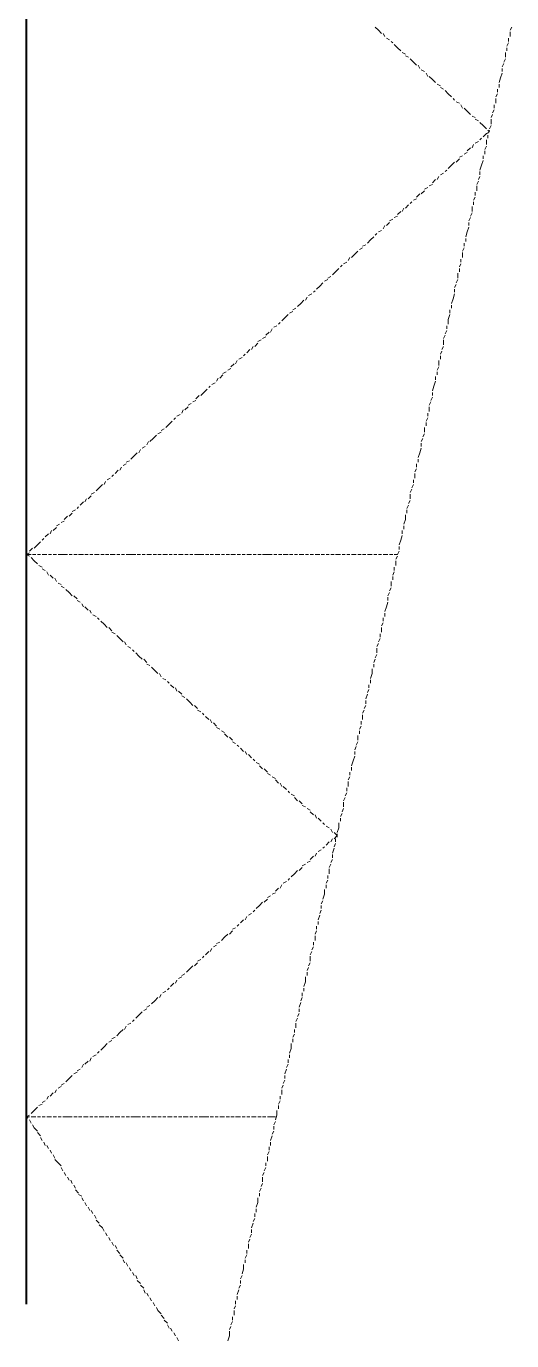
# Model space of a CAD drawing. Extents: x 8 to 21351, y 0 to 420.
# Drawn here: x 15631.99 to 15638.47, y 174.07 to 191.59 of the extents above; entities that cross this region are included whole.
import ezdxf

# ---------------------------------------------------------------- set-up
doc = ezdxf.new("R2010")
doc.units = 0

msp = doc.modelspace()

# ---------------------------------------------------------------- linework, layer by layer
at = {"color": 7, "lineweight": 40}
msp.add_line((15631.993, 262.065), (15631.993, 174.561), dxfattribs=at)
at = {"lineweight": 25}
for p, q in [((15631.993, 197.908), (15631.993, 177.906)), ((15631.993, 176.403), (15631.993, 175.408))]:
    msp.add_line(p, q, dxfattribs=at)
at = {"color": 7, "lineweight": 5}
for p, q in [((15631.993, 191.579), (15631.993, 191.537)), ((15631.993, 191.516), (15631.993, 191.452)), ((15631.993, 191.452), (15631.993, 191.389)), ((15636.692, 191.537), (15636.65, 191.579)), ((15636.735, 191.495), (15636.692, 191.537)), ((15636.777, 191.452), (15636.756, 191.495)), ((15638.47, 191.579), (15638.449, 191.537)), ((15638.449, 191.516), (15638.449, 191.452)), ((15631.993, 191.368), (15631.993, 191.326)), ((15631.993, 191.304), (15631.993, 191.262)), ((15636.841, 191.41), (15636.798, 191.431)), ((15636.883, 191.368), (15636.862, 191.389)), ((15636.946, 191.304), (15636.904, 191.347)), ((15636.989, 191.262), (15636.946, 191.304)), ((15638.428, 191.368), (15638.407, 191.326)), ((15638.407, 191.304), (15638.407, 191.262)), ((15638.428, 191.431), (15638.428, 191.389)), ((15631.993, 191.241), (15631.993, 191.177)), ((15631.993, 191.156), (15631.993, 191.114)), ((15637.052, 191.22), (15637.01, 191.241)), ((15637.095, 191.177), (15637.052, 191.198)), ((15637.158, 191.114), (15637.116, 191.156)), ((15637.2, 191.071), (15637.158, 191.114)), ((15638.386, 191.156), (15638.365, 191.114)), ((15638.386, 191.241), (15638.386, 191.177)), ((15631.993, 191.093), (15631.993, 191.05)), ((15631.993, 191.029), (15631.993, 190.966)), ((15631.993, 190.945), (15631.993, 190.902)), ((15637.243, 191.029), (15637.222, 191.071)), ((15637.306, 190.987), (15637.264, 191.008)), ((15637.349, 190.923), (15637.327, 190.966)), ((15637.412, 190.881), (15637.37, 190.923)), ((15638.343, 190.966), (15638.322, 190.902)), ((15638.365, 191.093), (15638.343, 191.05)), ((15638.343, 191.029), (15638.343, 190.987)), ((15631.993, 190.881), (15631.993, 190.839)), ((15631.993, 190.817), (15631.993, 190.754)), ((15637.454, 190.839), (15637.412, 190.881)), ((15637.518, 190.796), (15637.476, 190.817)), ((15637.56, 190.754), (15637.518, 190.775)), ((15638.28, 190.754), (15638.28, 190.712)), ((15638.322, 190.902), (15638.301, 190.839)), ((15638.301, 190.817), (15638.301, 190.775)), ((15631.993, 190.733), (15631.993, 190.69)), ((15631.993, 190.669), (15631.993, 190.627)), ((15631.993, 190.606), (15631.993, 190.542)), ((15637.624, 190.69), (15637.581, 190.733)), ((15637.666, 190.648), (15637.624, 190.69)), ((15637.708, 190.606), (15637.687, 190.627)), ((15637.772, 190.564), (15637.73, 190.585)), ((15638.28, 190.69), (15638.259, 190.648)), ((15638.259, 190.627), (15638.259, 190.564)), ((15631.993, 190.542), (15631.993, 190.479)), ((15631.993, 190.458), (15631.993, 190.415)), ((15631.993, 190.394), (15631.993, 190.352)), ((15637.814, 190.5), (15637.793, 190.542)), ((15637.878, 190.458), (15637.835, 190.5)), ((15637.92, 190.415), (15637.878, 190.458)), ((15637.984, 190.373), (15637.941, 190.394)), ((15638.216, 190.415), (15638.195, 190.373)), ((15638.238, 190.479), (15638.216, 190.436)), ((15638.238, 190.542), (15638.238, 190.5)), ((15631.993, 190.331), (15631.993, 190.267)), ((15631.993, 190.246), (15631.993, 190.204)), ((15638.026, 190.331), (15637.984, 190.352)), ((15638.089, 190.267), (15638.047, 190.31)), ((15638.132, 190.225), (15638.089, 190.267)), ((15638.195, 190.267), (15638.174, 190.225)), ((15638.195, 190.352), (15638.195, 190.288)), ((15631.993, 190.183), (15631.993, 190.14)), ((15631.993, 190.119), (15631.993, 190.055)), ((15637.984, 190.034), (15638.026, 190.055)), ((15638.047, 190.077), (15638.068, 190.098)), ((15638.089, 190.119), (15638.132, 190.161)), ((15638.132, 190.161), (15638.174, 190.183)), ((15638.132, 190.077), (15638.132, 190.013)), ((15638.174, 190.204), (15638.153, 190.161)), ((15638.174, 190.183), (15638.153, 190.204)), ((15638.153, 190.14), (15638.153, 190.098)), ((15631.993, 190.034), (15631.993, 189.992)), ((15631.993, 189.971), (15631.993, 189.929)), ((15631.993, 189.907), (15631.993, 189.844)), ((15637.835, 189.886), (15637.878, 189.907)), ((15637.878, 189.929), (15637.92, 189.971)), ((15637.941, 189.971), (15637.962, 190.013)), ((15638.132, 189.992), (15638.111, 189.95)), ((15638.111, 189.929), (15638.111, 189.886)), ((15631.993, 189.823), (15631.993, 189.78)), ((15631.993, 189.759), (15631.993, 189.717)), ((15631.993, 189.696), (15631.993, 189.632)), ((15637.624, 189.696), (15637.666, 189.738)), ((15637.666, 189.738), (15637.708, 189.78)), ((15637.73, 189.78), (15637.772, 189.823)), ((15637.772, 189.844), (15637.814, 189.865)), ((15638.068, 189.738), (15638.047, 189.674)), ((15638.089, 189.802), (15638.068, 189.738)), ((15638.089, 189.865), (15638.089, 189.823)), ((15631.993, 189.632), (15631.993, 189.569)), ((15631.993, 189.548), (15631.993, 189.505)), ((15637.412, 189.505), (15637.454, 189.548)), ((15637.476, 189.548), (15637.497, 189.59)), ((15637.518, 189.611), (15637.56, 189.632)), ((15637.581, 189.653), (15637.603, 189.674)), ((15638.026, 189.526), (15638.005, 189.484)), ((15638.047, 189.59), (15638.026, 189.548)), ((15638.047, 189.653), (15638.047, 189.611)), ((15631.993, 189.484), (15631.993, 189.442)), ((15631.993, 189.421), (15631.993, 189.357)), ((15637.2, 189.315), (15637.243, 189.357)), ((15637.264, 189.357), (15637.306, 189.399)), ((15637.306, 189.421), (15637.349, 189.442)), ((15637.37, 189.463), (15637.412, 189.484)), ((15637.984, 189.378), (15637.984, 189.336)), ((15638.005, 189.463), (15638.005, 189.399)), ((15631.993, 189.336), (15631.993, 189.293)), ((15631.993, 189.272), (15631.993, 189.23)), ((15631.993, 189.209), (15631.993, 189.145)), ((15637.052, 189.167), (15637.095, 189.209)), ((15637.116, 189.23), (15637.137, 189.251)), ((15637.158, 189.272), (15637.2, 189.293)), ((15637.941, 189.188), (15637.941, 189.124)), ((15637.984, 189.315), (15637.962, 189.272)), ((15637.962, 189.251), (15637.962, 189.209)), ((15631.993, 189.124), (15631.993, 189.082)), ((15631.993, 189.061), (15631.993, 189.018)), ((15631.993, 188.997), (15631.993, 188.934)), ((15636.841, 188.997), (15636.883, 189.018)), ((15636.904, 189.04), (15636.946, 189.061)), ((15636.946, 189.082), (15636.989, 189.124)), ((15637.01, 189.124), (15637.031, 189.167)), ((15637.92, 189.04), (15637.899, 188.997)), ((15637.941, 189.103), (15637.92, 189.061)), ((15631.993, 188.912), (15631.993, 188.87)), ((15631.993, 188.849), (15631.993, 188.807)), ((15636.65, 188.807), (15636.671, 188.828)), ((15636.692, 188.849), (15636.735, 188.87)), ((15636.756, 188.891), (15636.777, 188.934)), ((15636.798, 188.934), (15636.841, 188.976)), ((15637.878, 188.849), (15637.857, 188.786)), ((15637.899, 188.912), (15637.878, 188.849)), ((15637.899, 188.976), (15637.899, 188.934)), ((15631.993, 188.786), (15631.993, 188.722)), ((15631.993, 188.722), (15631.993, 188.659)), ((15636.481, 188.659), (15636.523, 188.68)), ((15636.544, 188.701), (15636.587, 188.743)), ((15636.587, 188.743), (15636.629, 188.786)), ((15637.835, 188.701), (15637.835, 188.659)), ((15637.857, 188.764), (15637.857, 188.722)), ((15631.993, 188.637), (15631.993, 188.595)), ((15631.993, 188.574), (15631.993, 188.531)), ((15631.993, 188.51), (15631.993, 188.447)), ((15636.29, 188.468), (15636.311, 188.51)), ((15636.333, 188.51), (15636.375, 188.553)), ((15636.375, 188.553), (15636.417, 188.595)), ((15636.438, 188.616), (15636.481, 188.637)), ((15637.793, 188.489), (15637.793, 188.447)), ((15637.835, 188.637), (15637.814, 188.595)), ((15637.814, 188.574), (15637.814, 188.51)), ((15631.993, 188.426), (15631.993, 188.383)), ((15631.993, 188.362), (15631.993, 188.32)), ((15631.993, 188.299), (15631.993, 188.235)), ((15636.079, 188.277), (15636.121, 188.32)), ((15636.121, 188.32), (15636.163, 188.362)), ((15636.184, 188.383), (15636.206, 188.405)), ((15636.227, 188.426), (15636.269, 188.447)), ((15637.751, 188.299), (15637.751, 188.235)), ((15637.793, 188.426), (15637.772, 188.383)), ((15637.772, 188.362), (15637.772, 188.32)), ((15631.993, 188.214), (15631.993, 188.172)), ((15631.993, 188.15), (15631.993, 188.108)), ((15635.867, 188.087), (15635.909, 188.129)), ((15635.909, 188.129), (15635.952, 188.172)), ((15635.973, 188.193), (15636.015, 188.214)), ((15636.015, 188.235), (15636.057, 188.256)), ((15637.73, 188.15), (15637.708, 188.108)), ((15637.751, 188.214), (15637.73, 188.172)), ((15631.993, 188.087), (15631.993, 188.024)), ((15631.993, 188.002), (15631.993, 187.96)), ((15635.719, 187.939), (15635.74, 187.981)), ((15635.761, 188.002), (15635.803, 188.024)), ((15635.825, 188.045), (15635.846, 188.066)), ((15637.687, 187.96), (15637.666, 187.897)), ((15637.708, 188.024), (15637.687, 187.96)), ((15637.708, 188.087), (15637.708, 188.045)), ((15631.993, 187.939), (15631.993, 187.897)), ((15631.993, 187.875), (15631.993, 187.812)), ((15631.993, 187.812), (15631.993, 187.748)), ((15635.507, 187.769), (15635.549, 187.791)), ((15635.549, 187.812), (15635.592, 187.833)), ((15635.613, 187.854), (15635.655, 187.897)), ((15635.655, 187.897), (15635.698, 187.939)), ((15637.645, 187.812), (15637.645, 187.769)), ((15637.666, 187.875), (15637.666, 187.833)), ((15631.993, 187.727), (15631.993, 187.685)), ((15631.993, 187.664), (15631.993, 187.621)), ((15631.993, 187.6), (15631.993, 187.537)), ((15635.295, 187.579), (15635.338, 187.6)), ((15635.359, 187.621), (15635.38, 187.643)), ((15635.401, 187.664), (15635.444, 187.706)), ((15635.444, 187.706), (15635.486, 187.748)), ((15637.603, 187.6), (15637.603, 187.558)), ((15637.645, 187.748), (15637.624, 187.685)), ((15637.624, 187.685), (15637.624, 187.621)), ((15631.993, 187.516), (15631.993, 187.473)), ((15631.993, 187.452), (15631.993, 187.41)), ((15635.147, 187.431), (15635.19, 187.452)), ((15635.19, 187.473), (15635.232, 187.516)), ((15635.253, 187.516), (15635.274, 187.558)), ((15637.581, 187.473), (15637.56, 187.431)), ((15637.603, 187.537), (15637.581, 187.494)), ((15631.993, 187.388), (15631.993, 187.325)), ((15631.993, 187.304), (15631.993, 187.262)), ((15631.993, 187.24), (15631.993, 187.198)), ((15634.936, 187.24), (15634.978, 187.283)), ((15634.999, 187.283), (15635.02, 187.325)), ((15635.041, 187.325), (15635.084, 187.367)), ((15635.084, 187.388), (15635.126, 187.41)), ((15637.539, 187.262), (15637.518, 187.219)), ((15637.56, 187.325), (15637.539, 187.283)), ((15637.56, 187.41), (15637.56, 187.346)), ((15631.993, 187.177), (15631.993, 187.113)), ((15631.993, 187.092), (15631.993, 187.05)), ((15634.724, 187.05), (15634.766, 187.092)), ((15634.787, 187.092), (15634.809, 187.135)), ((15634.83, 187.156), (15634.872, 187.177)), ((15634.893, 187.198), (15634.914, 187.219)), ((15637.497, 187.135), (15637.497, 187.071)), ((15637.518, 187.198), (15637.518, 187.156)), ((15631.993, 187.029), (15631.993, 186.986)), ((15631.993, 186.965), (15631.993, 186.902)), ((15631.993, 186.902), (15631.993, 186.838)), ((15634.533, 186.859), (15634.555, 186.902)), ((15634.576, 186.902), (15634.618, 186.944)), ((15634.618, 186.965), (15634.66, 186.986)), ((15634.682, 187.007), (15634.724, 187.029)), ((15637.454, 186.923), (15637.454, 186.881)), ((15637.497, 187.05), (15637.476, 187.007)), ((15637.476, 186.986), (15637.476, 186.944)), ((15631.993, 186.817), (15631.993, 186.775)), ((15631.993, 186.754), (15631.993, 186.711)), ((15634.364, 186.711), (15634.406, 186.754)), ((15634.428, 186.775), (15634.449, 186.796)), ((15634.47, 186.817), (15634.512, 186.838)), ((15637.433, 186.796), (15637.412, 186.732)), ((15637.454, 186.859), (15637.433, 186.796)), ((15631.993, 186.69), (15631.993, 186.626)), ((15631.993, 186.605), (15631.993, 186.563)), ((15631.993, 186.542), (15631.993, 186.5)), ((15634.152, 186.542), (15634.195, 186.563)), ((15634.216, 186.584), (15634.258, 186.605)), ((15634.258, 186.626), (15634.301, 186.669)), ((15634.322, 186.669), (15634.364, 186.711)), ((15637.391, 186.584), (15637.37, 186.542)), ((15637.412, 186.648), (15637.391, 186.605)), ((15637.412, 186.711), (15637.412, 186.669)), ((15631.993, 186.478), (15631.993, 186.415)), ((15631.993, 186.394), (15631.993, 186.351)), ((15633.962, 186.351), (15633.983, 186.373)), ((15634.004, 186.394), (15634.047, 186.415)), ((15634.068, 186.436), (15634.089, 186.478)), ((15634.11, 186.478), (15634.152, 186.521)), ((15637.349, 186.373), (15637.327, 186.33)), ((15637.349, 186.436), (15637.349, 186.394)), ((15637.37, 186.521), (15637.37, 186.457)), ((15631.993, 186.33), (15631.993, 186.288)), ((15631.993, 186.267), (15631.993, 186.203)), ((15633.793, 186.203), (15633.835, 186.224)), ((15633.856, 186.245), (15633.898, 186.288)), ((15633.898, 186.288), (15633.941, 186.33)), ((15637.306, 186.245), (15637.306, 186.182)), ((15637.327, 186.309), (15637.327, 186.267)), ((15631.993, 186.182), (15631.993, 186.14)), ((15631.993, 186.119), (15631.993, 186.076)), ((15631.993, 186.055), (15631.993, 185.992)), ((15633.602, 186.013), (15633.623, 186.055)), ((15633.644, 186.055), (15633.687, 186.097)), ((15633.687, 186.097), (15633.729, 186.14)), ((15633.75, 186.161), (15633.793, 186.182)), ((15637.285, 186.097), (15637.264, 186.055)), ((15637.264, 186.034), (15637.264, 185.992)), ((15637.306, 186.161), (15637.285, 186.119)), ((15631.993, 185.992), (15631.993, 185.928)), ((15631.993, 185.907), (15631.993, 185.864)), ((15631.993, 185.843), (15631.993, 185.801)), ((15633.39, 185.822), (15633.433, 185.864)), ((15633.433, 185.864), (15633.475, 185.907)), ((15633.496, 185.907), (15633.517, 185.949)), ((15633.539, 185.97), (15633.581, 185.992)), ((15637.243, 185.907), (15637.222, 185.843)), ((15637.264, 185.97), (15637.243, 185.907)), ((15631.993, 185.78), (15631.993, 185.716)), ((15631.993, 185.695), (15631.993, 185.653)), ((15633.179, 185.632), (15633.221, 185.674)), ((15633.242, 185.674), (15633.263, 185.716)), ((15633.285, 185.738), (15633.327, 185.759)), ((15633.327, 185.78), (15633.369, 185.801)), ((15637.2, 185.695), (15637.179, 185.653)), ((15637.2, 185.759), (15637.2, 185.716)), ((15637.222, 185.822), (15637.222, 185.78)), ((15631.993, 185.632), (15631.993, 185.589)), ((15631.993, 185.568), (15631.993, 185.505)), ((15633.031, 185.483), (15633.052, 185.526)), ((15633.073, 185.547), (15633.115, 185.568)), ((15633.136, 185.589), (15633.158, 185.611)), ((15637.158, 185.547), (15637.158, 185.505)), ((15637.179, 185.632), (15637.179, 185.568)), ((15631.993, 185.483), (15631.993, 185.441)), ((15631.993, 185.42), (15631.993, 185.378)), ((15631.993, 185.357), (15631.993, 185.293)), ((15632.819, 185.293), (15632.861, 185.335)), ((15632.861, 185.357), (15632.904, 185.378)), ((15632.925, 185.399), (15632.967, 185.441)), ((15632.967, 185.441), (15633.009, 185.483)), ((15637.137, 185.42), (15637.116, 185.378)), ((15637.116, 185.357), (15637.116, 185.293)), ((15637.158, 185.483), (15637.137, 185.441)), ((15631.993, 185.272), (15631.993, 185.23)), ((15631.993, 185.208), (15631.993, 185.166)), ((15631.993, 185.145), (15631.993, 185.081)), ((15632.607, 185.124), (15632.65, 185.145)), ((15632.671, 185.166), (15632.692, 185.187)), ((15632.713, 185.208), (15632.755, 185.251)), ((15632.777, 185.251), (15632.798, 185.293)), ((15637.095, 185.208), (15637.073, 185.166)), ((15637.073, 185.145), (15637.073, 185.102)), ((15637.116, 185.272), (15637.095, 185.23)), ((15631.993, 185.081), (15631.993, 185.018)), ((15631.993, 184.997), (15631.993, 184.954)), ((15632.459, 184.976), (15632.501, 184.997)), ((15632.501, 185.018), (15632.544, 185.06)), ((15632.565, 185.06), (15632.607, 185.102)), ((15637.052, 185.018), (15637.031, 184.954)), ((15637.052, 185.081), (15637.052, 185.018)), ((15631.993, 184.933), (15631.993, 184.891)), ((15631.993, 184.87), (15631.993, 184.806)), ((15632.247, 184.785), (15632.29, 184.827)), ((15632.311, 184.827), (15632.332, 184.87)), ((15632.353, 184.87), (15632.396, 184.912)), ((15632.396, 184.933), (15632.438, 184.954)), ((15637.01, 184.806), (15636.989, 184.743)), ((15637.01, 184.87), (15637.01, 184.827)), ((15637.031, 184.933), (15637.031, 184.891)), ((15631.993, 184.785), (15631.993, 184.743)), ((15631.993, 184.721), (15631.993, 184.679)), ((15631.993, 184.658), (15631.993, 184.595)), ((15632.036, 184.595), (15632.078, 184.637)), ((15632.099, 184.637), (15632.142, 184.679)), ((15632.142, 184.679), (15632.184, 184.721)), ((15632.205, 184.743), (15632.226, 184.764)), ((15636.989, 184.743), (15636.968, 184.679)), ((15636.968, 184.658), (15636.968, 184.616)), ((15631.993, 184.552), (15632.036, 184.573)), ((15631.993, 184.573), (15631.993, 184.531)), ((15631.993, 184.552), (15632.057, 184.552)), ((15632.036, 184.531), (15631.993, 184.552)), ((15631.993, 184.51), (15631.993, 184.468)), ((15631.993, 184.446), (15631.993, 184.383)), ((15632.099, 184.468), (15632.057, 184.51)), ((15632.078, 184.552), (15632.12, 184.552)), ((15632.142, 184.425), (15632.099, 184.468)), ((15632.142, 184.552), (15632.184, 184.552)), ((15632.205, 184.552), (15632.269, 184.552)), ((15632.29, 184.552), (15632.332, 184.552)), ((15632.353, 184.552), (15632.396, 184.552)), ((15632.417, 184.552), (15632.48, 184.552)), ((15632.48, 184.552), (15632.544, 184.552)), ((15632.565, 184.552), (15632.607, 184.552)), ((15632.628, 184.552), (15632.671, 184.552)), ((15632.692, 184.552), (15632.755, 184.552)), ((15632.777, 184.552), (15632.819, 184.552)), ((15632.84, 184.552), (15632.882, 184.552)), ((15632.904, 184.552), (15632.967, 184.552)), ((15632.988, 184.552), (15633.031, 184.552)), ((15633.052, 184.552), (15633.094, 184.552)), ((15633.115, 184.552), (15633.179, 184.552)), ((15633.2, 184.552), (15633.242, 184.552)), ((15633.263, 184.552), (15633.306, 184.552)), ((15633.327, 184.552), (15633.39, 184.552)), ((15633.39, 184.552), (15633.454, 184.552)), ((15633.475, 184.552), (15633.517, 184.552)), ((15633.539, 184.552), (15633.581, 184.552)), ((15633.602, 184.552), (15633.666, 184.552)), ((15633.687, 184.552), (15633.729, 184.552)), ((15633.75, 184.552), (15633.793, 184.552)), ((15633.814, 184.552), (15633.877, 184.552)), ((15633.898, 184.552), (15633.941, 184.552)), ((15633.962, 184.552), (15634.004, 184.552)), ((15634.025, 184.552), (15634.089, 184.552)), ((15634.11, 184.552), (15634.152, 184.552)), ((15634.174, 184.552), (15634.216, 184.552)), ((15634.237, 184.552), (15634.301, 184.552)), ((15634.301, 184.552), (15634.364, 184.552)), ((15634.385, 184.552), (15634.428, 184.552)), ((15634.449, 184.552), (15634.491, 184.552)), ((15634.512, 184.552), (15634.576, 184.552)), ((15634.597, 184.552), (15634.639, 184.552)), ((15634.66, 184.552), (15634.703, 184.552)), ((15634.724, 184.552), (15634.787, 184.552)), ((15634.809, 184.552), (15634.851, 184.552)), ((15634.872, 184.552), (15634.914, 184.552)), ((15634.936, 184.552), (15634.999, 184.552)), ((15635.02, 184.552), (15635.063, 184.552)), ((15635.084, 184.552), (15635.126, 184.552)), ((15635.147, 184.552), (15635.211, 184.552)), ((15635.211, 184.552), (15635.274, 184.552)), ((15635.295, 184.552), (15635.338, 184.552)), ((15635.359, 184.552), (15635.401, 184.552)), ((15635.422, 184.552), (15635.486, 184.552)), ((15635.507, 184.552), (15635.549, 184.552)), ((15635.571, 184.552), (15635.613, 184.552)), ((15635.634, 184.552), (15635.698, 184.552)), ((15635.719, 184.552), (15635.761, 184.552)), ((15635.782, 184.552), (15635.825, 184.552)), ((15635.846, 184.552), (15635.909, 184.552)), ((15635.93, 184.552), (15635.973, 184.552)), ((15635.994, 184.552), (15636.036, 184.552)), ((15636.057, 184.552), (15636.1, 184.552)), ((15636.121, 184.552), (15636.184, 184.552)), ((15636.206, 184.552), (15636.248, 184.552)), ((15636.269, 184.552), (15636.311, 184.552)), ((15636.333, 184.552), (15636.396, 184.552)), ((15636.417, 184.552), (15636.46, 184.552)), ((15636.481, 184.552), (15636.523, 184.552)), ((15636.544, 184.552), (15636.608, 184.552)), ((15636.629, 184.552), (15636.671, 184.552)), ((15636.692, 184.552), (15636.735, 184.552)), ((15636.756, 184.552), (15636.819, 184.552)), ((15636.841, 184.552), (15636.883, 184.552)), ((15636.904, 184.552), (15636.946, 184.552)), ((15636.946, 184.531), (15636.925, 184.489)), ((15636.925, 184.468), (15636.925, 184.404)), ((15636.968, 184.595), (15636.946, 184.552)), ((15631.993, 184.362), (15631.993, 184.319)), ((15631.993, 184.298), (15631.993, 184.256)), ((15632.205, 184.383), (15632.163, 184.404)), ((15632.247, 184.34), (15632.205, 184.362)), ((15632.29, 184.277), (15632.269, 184.319)), ((15632.353, 184.235), (15632.311, 184.277)), ((15636.904, 184.319), (15636.883, 184.277)), ((15636.904, 184.383), (15636.904, 184.34)), ((15631.993, 184.235), (15631.993, 184.171)), ((15631.993, 184.171), (15631.993, 184.108)), ((15632.396, 184.192), (15632.374, 184.235)), ((15632.459, 184.15), (15632.417, 184.171)), ((15632.501, 184.108), (15632.459, 184.129)), ((15636.862, 184.108), (15636.841, 184.065)), ((15636.862, 184.192), (15636.862, 184.129)), ((15636.883, 184.256), (15636.883, 184.214)), ((15631.993, 184.087), (15631.993, 184.044)), ((15631.993, 184.023), (15631.993, 183.981)), ((15631.993, 183.959), (15631.993, 183.896)), ((15632.565, 184.044), (15632.523, 184.087)), ((15632.607, 184.002), (15632.565, 184.044)), ((15632.671, 183.959), (15632.628, 184.002)), ((15632.713, 183.917), (15632.671, 183.938)), ((15636.819, 183.917), (15636.798, 183.854)), ((15636.841, 184.044), (15636.819, 184.002)), ((15636.819, 183.981), (15636.819, 183.938)), ((15631.993, 183.875), (15631.993, 183.833)), ((15631.993, 183.811), (15631.993, 183.769)), ((15631.993, 183.748), (15631.993, 183.684)), ((15632.755, 183.854), (15632.734, 183.896)), ((15632.819, 183.811), (15632.777, 183.854)), ((15632.861, 183.769), (15632.84, 183.811)), ((15632.925, 183.727), (15632.882, 183.748)), ((15636.798, 183.854), (15636.777, 183.79)), ((15636.777, 183.769), (15636.777, 183.727)), ((15631.993, 183.663), (15631.993, 183.621)), ((15631.993, 183.6), (15631.993, 183.557)), ((15632.967, 183.684), (15632.946, 183.706)), ((15633.031, 183.621), (15632.988, 183.663)), ((15633.073, 183.578), (15633.031, 183.621)), ((15633.136, 183.536), (15633.094, 183.578)), ((15636.756, 183.642), (15636.735, 183.6)), ((15636.735, 183.578), (15636.735, 183.515)), ((15636.756, 183.706), (15636.756, 183.663)), ((15631.993, 183.536), (15631.993, 183.473)), ((15631.993, 183.452), (15631.993, 183.409)), ((15631.993, 183.388), (15631.993, 183.346)), ((15633.179, 183.494), (15633.136, 183.515)), ((15633.242, 183.43), (15633.2, 183.473)), ((15633.285, 183.388), (15633.242, 183.43)), ((15633.327, 183.346), (15633.306, 183.388)), ((15636.714, 183.43), (15636.692, 183.388)), ((15636.714, 183.494), (15636.714, 183.452)), ((15631.993, 183.325), (15631.993, 183.261)), ((15631.993, 183.261), (15631.993, 183.197)), ((15633.39, 183.303), (15633.348, 183.325)), ((15633.433, 183.261), (15633.412, 183.282)), ((15633.496, 183.197), (15633.454, 183.24)), ((15636.671, 183.219), (15636.65, 183.176)), ((15636.692, 183.367), (15636.671, 183.325)), ((15636.671, 183.303), (15636.671, 183.24)), ((15631.993, 183.176), (15631.993, 183.134)), ((15631.993, 183.113), (15631.993, 183.071)), ((15631.993, 183.049), (15631.993, 182.986)), ((15633.539, 183.155), (15633.496, 183.197)), ((15633.602, 183.113), (15633.56, 183.155)), ((15633.644, 183.071), (15633.602, 183.092)), ((15633.708, 183.007), (15633.666, 183.049)), ((15636.65, 183.155), (15636.629, 183.113)), ((15636.629, 183.092), (15636.629, 183.049)), ((15631.993, 182.965), (15631.993, 182.922)), ((15631.993, 182.901), (15631.993, 182.859)), ((15633.75, 182.965), (15633.708, 183.007)), ((15633.793, 182.922), (15633.771, 182.965)), ((15633.856, 182.88), (15633.814, 182.901)), ((15636.608, 182.965), (15636.587, 182.901)), ((15636.587, 182.88), (15636.587, 182.838)), ((15636.608, 183.028), (15636.608, 182.965)), ((15631.993, 182.838), (15631.993, 182.774)), ((15631.993, 182.753), (15631.993, 182.711)), ((15631.993, 182.69), (15631.993, 182.647)), ((15633.898, 182.838), (15633.877, 182.859)), ((15633.962, 182.774), (15633.92, 182.816)), ((15634.004, 182.732), (15633.983, 182.774)), ((15634.068, 182.69), (15634.025, 182.732)), ((15636.544, 182.69), (15636.523, 182.626)), ((15636.565, 182.753), (15636.544, 182.711)), ((15636.565, 182.816), (15636.565, 182.774)), ((15631.993, 182.626), (15631.993, 182.562)), ((15631.993, 182.541), (15631.993, 182.499)), ((15634.11, 182.647), (15634.068, 182.668)), ((15634.174, 182.584), (15634.131, 182.626)), ((15634.216, 182.541), (15634.174, 182.584)), ((15634.279, 182.499), (15634.237, 182.541)), ((15636.523, 182.541), (15636.502, 182.499)), ((15636.523, 182.605), (15636.523, 182.562)), ((15631.993, 182.478), (15631.993, 182.435)), ((15631.993, 182.414), (15631.993, 182.372)), ((15631.993, 182.351), (15631.993, 182.287)), ((15634.322, 182.457), (15634.279, 182.478)), ((15634.364, 182.414), (15634.343, 182.435)), ((15634.428, 182.351), (15634.385, 182.393)), ((15634.47, 182.309), (15634.449, 182.351)), ((15636.502, 182.478), (15636.481, 182.435)), ((15636.481, 182.414), (15636.481, 182.351)), ((15631.993, 182.266), (15631.993, 182.224)), ((15631.993, 182.203), (15631.993, 182.16)), ((15634.533, 182.266), (15634.491, 182.309)), ((15634.576, 182.224), (15634.533, 182.245)), ((15634.639, 182.181), (15634.597, 182.203)), ((15636.46, 182.266), (15636.438, 182.224)), ((15636.438, 182.203), (15636.438, 182.16)), ((15636.46, 182.33), (15636.46, 182.287)), ((15631.993, 182.139), (15631.993, 182.076)), ((15631.993, 182.054), (15631.993, 182.012)), ((15631.993, 181.991), (15631.993, 181.949)), ((15634.682, 182.118), (15634.639, 182.16)), ((15634.745, 182.076), (15634.703, 182.118)), ((15634.787, 182.033), (15634.745, 182.054)), ((15634.83, 181.991), (15634.809, 182.012)), ((15636.396, 181.991), (15636.375, 181.949)), ((15636.417, 182.054), (15636.396, 182.012)), ((15636.417, 182.139), (15636.417, 182.076)), ((15631.993, 181.928), (15631.993, 181.864)), ((15631.993, 181.843), (15631.993, 181.8)), ((15634.893, 181.928), (15634.851, 181.97)), ((15634.936, 181.885), (15634.914, 181.928)), ((15634.999, 181.843), (15634.957, 181.885)), ((15635.041, 181.8), (15635.02, 181.822)), ((15636.375, 181.864), (15636.354, 181.8)), ((15636.375, 181.928), (15636.375, 181.885)), ((15631.993, 181.779), (15631.993, 181.737)), ((15631.993, 181.716), (15631.993, 181.652)), ((15635.105, 181.758), (15635.063, 181.779)), ((15635.147, 181.695), (15635.105, 181.737)), ((15635.211, 181.652), (15635.168, 181.695)), ((15636.311, 181.652), (15636.311, 181.61)), ((15636.354, 181.8), (15636.333, 181.737)), ((15636.333, 181.716), (15636.333, 181.673)), ((15631.993, 181.631), (15631.993, 181.589)), ((15631.993, 181.568), (15631.993, 181.525)), ((15631.993, 181.504), (15631.993, 181.462)), ((15635.253, 181.61), (15635.211, 181.631)), ((15635.317, 181.568), (15635.274, 181.589)), ((15635.359, 181.504), (15635.317, 181.547)), ((15635.401, 181.462), (15635.38, 181.504)), ((15635.465, 181.419), (15635.422, 181.462)), ((15636.311, 181.589), (15636.29, 181.547)), ((15636.29, 181.525), (15636.29, 181.462)), ((15631.993, 181.441), (15631.993, 181.377)), ((15631.993, 181.356), (15631.993, 181.314)), ((15631.993, 181.292), (15631.993, 181.25)), ((15635.507, 181.377), (15635.486, 181.398)), ((15635.571, 181.335), (15635.528, 181.356)), ((15635.613, 181.271), (15635.571, 181.314)), ((15636.248, 181.314), (15636.227, 181.271)), ((15636.269, 181.377), (15636.248, 181.335)), ((15636.269, 181.441), (15636.269, 181.398)), ((15631.993, 181.229), (15631.993, 181.166)), ((15631.993, 181.144), (15631.993, 181.102)), ((15635.676, 181.229), (15635.634, 181.271)), ((15635.719, 181.187), (15635.676, 181.208)), ((15635.782, 181.144), (15635.74, 181.166)), ((15635.825, 181.081), (15635.782, 181.123)), ((15636.227, 181.166), (15636.206, 181.123)), ((15636.227, 181.25), (15636.227, 181.187)), ((15631.993, 181.081), (15631.993, 181.038)), ((15631.993, 181.017), (15631.993, 180.954)), ((15635.867, 181.038), (15635.846, 181.081)), ((15635.93, 180.996), (15635.888, 181.038)), ((15635.973, 180.954), (15635.952, 180.975)), ((15636.163, 180.975), (15636.163, 180.911)), ((15636.206, 181.102), (15636.184, 181.06)), ((15636.184, 181.038), (15636.184, 180.996)), ((15631.993, 180.933), (15631.993, 180.89)), ((15631.993, 180.869), (15631.993, 180.827)), ((15631.993, 180.806), (15631.993, 180.742)), ((15636.036, 180.911), (15635.994, 180.933)), ((15636.079, 180.848), (15636.057, 180.89)), ((15636.057, 180.721), (15636.079, 180.763)), ((15636.142, 180.806), (15636.1, 180.848)), ((15636.1, 180.763), (15636.142, 180.806)), ((15636.121, 180.763), (15636.121, 180.721)), ((15636.163, 180.911), (15636.142, 180.848)), ((15636.142, 180.827), (15636.142, 180.785)), ((15631.993, 180.721), (15631.993, 180.679)), ((15631.993, 180.657), (15631.993, 180.615)), ((15631.993, 180.594), (15631.993, 180.552)), ((15635.888, 180.594), (15635.93, 180.615)), ((15635.952, 180.636), (15635.973, 180.657)), ((15635.994, 180.679), (15636.036, 180.721)), ((15636.1, 180.636), (15636.079, 180.573)), ((15636.121, 180.7), (15636.1, 180.657)), ((15631.993, 180.53), (15631.993, 180.467)), ((15631.993, 180.446), (15631.993, 180.404)), ((15635.676, 180.404), (15635.719, 180.425)), ((15635.74, 180.446), (15635.782, 180.467)), ((15635.782, 180.488), (15635.825, 180.53)), ((15635.846, 180.53), (15635.867, 180.573)), ((15636.057, 180.425), (15636.036, 180.382)), ((15636.079, 180.488), (15636.057, 180.446)), ((15636.079, 180.552), (15636.079, 180.509)), ((15631.993, 180.382), (15631.993, 180.34)), ((15631.993, 180.319), (15631.993, 180.255)), ((15631.993, 180.234), (15631.993, 180.192)), ((15635.486, 180.213), (15635.507, 180.234)), ((15635.528, 180.255), (15635.571, 180.298)), ((15635.571, 180.298), (15635.613, 180.34)), ((15635.634, 180.34), (15635.676, 180.382)), ((15636.015, 180.276), (15636.015, 180.234)), ((15636.036, 180.361), (15636.036, 180.298)), ((15631.993, 180.171), (15631.993, 180.128)), ((15631.993, 180.107), (15631.993, 180.044)), ((15635.317, 180.065), (15635.359, 180.107)), ((15635.38, 180.107), (15635.401, 180.149)), ((15635.422, 180.171), (15635.465, 180.192)), ((15635.973, 180.086), (15635.973, 180.023)), ((15636.015, 180.213), (15635.994, 180.171)), ((15635.994, 180.149), (15635.994, 180.107)), ((15631.993, 180.023), (15631.993, 179.98)), ((15631.993, 179.959), (15631.993, 179.917)), ((15631.993, 179.895), (15631.993, 179.832)), ((15635.105, 179.874), (15635.147, 179.917)), ((15635.168, 179.917), (15635.211, 179.959)), ((15635.211, 179.98), (15635.253, 180.001)), ((15635.274, 180.023), (15635.317, 180.044)), ((15635.952, 179.938), (15635.93, 179.895)), ((15635.973, 180.023), (15635.952, 179.959)), ((15631.993, 179.811), (15631.993, 179.768)), ((15631.993, 179.747), (15631.993, 179.705)), ((15634.914, 179.684), (15634.936, 179.726)), ((15634.957, 179.747), (15634.999, 179.768)), ((15635.02, 179.79), (15635.041, 179.811)), ((15635.063, 179.832), (15635.105, 179.874)), ((15635.909, 179.747), (15635.888, 179.684)), ((15635.93, 179.811), (15635.909, 179.768)), ((15635.93, 179.874), (15635.93, 179.832)), ((15631.993, 179.684), (15631.993, 179.642)), ((15631.993, 179.62), (15631.993, 179.557)), ((15631.993, 179.536), (15631.993, 179.493)), ((15634.703, 179.493), (15634.745, 179.536)), ((15634.745, 179.557), (15634.787, 179.578)), ((15634.809, 179.599), (15634.83, 179.62)), ((15634.851, 179.642), (15634.893, 179.684)), ((15635.867, 179.536), (15635.846, 179.493)), ((15635.867, 179.599), (15635.867, 179.557)), ((15635.888, 179.663), (15635.888, 179.62)), ((15631.993, 179.472), (15631.993, 179.43)), ((15631.993, 179.409), (15631.993, 179.345)), ((15634.533, 179.366), (15634.576, 179.387)), ((15634.597, 179.409), (15634.639, 179.451)), ((15634.639, 179.451), (15634.682, 179.493)), ((15635.825, 179.387), (15635.825, 179.345)), ((15635.846, 179.472), (15635.846, 179.409)), ((15631.993, 179.324), (15631.993, 179.282)), ((15631.993, 179.261), (15631.993, 179.218)), ((15631.993, 179.197), (15631.993, 179.133)), ((15634.343, 179.176), (15634.364, 179.197)), ((15634.385, 179.218), (15634.428, 179.261)), ((15634.449, 179.261), (15634.47, 179.303)), ((15634.491, 179.324), (15634.533, 179.345)), ((15635.803, 179.261), (15635.782, 179.218)), ((15635.782, 179.197), (15635.782, 179.133)), ((15635.825, 179.324), (15635.803, 179.282)), ((15631.993, 179.112), (15631.993, 179.07)), ((15631.993, 179.049), (15631.993, 179.006)), ((15634.131, 178.985), (15634.174, 179.028)), ((15634.174, 179.028), (15634.216, 179.07)), ((15634.237, 179.07), (15634.279, 179.112)), ((15634.279, 179.133), (15634.322, 179.155)), ((15635.761, 179.049), (15635.74, 179.006)), ((15635.782, 179.112), (15635.761, 179.07)), ((15631.993, 178.985), (15631.993, 178.922)), ((15631.993, 178.901), (15631.993, 178.858)), ((15631.993, 178.837), (15631.993, 178.795)), ((15633.92, 178.795), (15633.962, 178.837)), ((15633.983, 178.837), (15634.004, 178.88)), ((15634.025, 178.901), (15634.068, 178.922)), ((15634.068, 178.943), (15634.11, 178.964)), ((15635.719, 178.858), (15635.698, 178.795)), ((15635.719, 178.922), (15635.719, 178.858)), ((15635.74, 178.985), (15635.74, 178.943)), ((15631.993, 178.774), (15631.993, 178.731)), ((15631.993, 178.71), (15631.993, 178.647)), ((15633.771, 178.647), (15633.793, 178.689)), ((15633.814, 178.71), (15633.856, 178.731)), ((15633.877, 178.752), (15633.898, 178.774)), ((15635.676, 178.71), (15635.676, 178.668)), ((15635.698, 178.774), (15635.698, 178.731)), ((15631.993, 178.625), (15631.993, 178.583)), ((15631.993, 178.562), (15631.993, 178.52)), ((15631.993, 178.499), (15631.993, 178.435)), ((15633.56, 178.477), (15633.602, 178.499)), ((15633.602, 178.52), (15633.644, 178.541)), ((15633.666, 178.562), (15633.708, 178.604)), ((15633.708, 178.604), (15633.75, 178.647)), ((15635.655, 178.583), (15635.634, 178.52)), ((15635.634, 178.499), (15635.634, 178.456)), ((15635.676, 178.647), (15635.655, 178.604)), ((15631.993, 178.414), (15631.993, 178.371)), ((15631.993, 178.35), (15631.993, 178.308)), ((15633.348, 178.287), (15633.39, 178.308)), ((15633.412, 178.329), (15633.433, 178.35)), ((15633.454, 178.371), (15633.496, 178.414)), ((15633.496, 178.414), (15633.539, 178.456)), ((15635.613, 178.371), (15635.592, 178.329)), ((15635.592, 178.308), (15635.592, 178.244)), ((15635.634, 178.435), (15635.613, 178.393)), ((15631.993, 178.287), (15631.993, 178.223)), ((15631.993, 178.202), (15631.993, 178.16)), ((15631.993, 178.139), (15631.993, 178.096)), ((15633.2, 178.139), (15633.242, 178.181)), ((15633.242, 178.181), (15633.285, 178.223)), ((15633.306, 178.223), (15633.327, 178.266)), ((15635.571, 178.16), (15635.549, 178.118)), ((15635.571, 178.223), (15635.571, 178.181)), ((15631.993, 178.075), (15631.993, 178.012)), ((15631.993, 177.99), (15631.993, 177.948)), ((15632.988, 177.948), (15633.031, 177.99)), ((15633.031, 177.99), (15633.073, 178.033)), ((15633.094, 178.054), (15633.136, 178.075)), ((15633.136, 178.096), (15633.179, 178.118)), ((15635.528, 177.969), (15635.507, 177.906)), ((15635.528, 178.033), (15635.528, 177.969)), ((15635.549, 178.096), (15635.549, 178.054)), ((15631.993, 177.927), (15631.993, 177.885)), ((15631.993, 177.863), (15631.993, 177.821)), ((15631.993, 177.8), (15631.993, 177.737)), ((15632.777, 177.758), (15632.819, 177.8)), ((15632.84, 177.8), (15632.861, 177.842)), ((15632.882, 177.863), (15632.925, 177.885)), ((15632.946, 177.906), (15632.967, 177.927)), ((15635.486, 177.821), (15635.486, 177.779)), ((15635.507, 177.885), (15635.507, 177.842)), ((15631.993, 177.715), (15631.993, 177.673)), ((15631.993, 177.652), (15631.993, 177.609)), ((15632.565, 177.567), (15632.607, 177.609)), ((15632.628, 177.631), (15632.671, 177.652)), ((15632.671, 177.673), (15632.713, 177.694)), ((15632.734, 177.715), (15632.755, 177.758)), ((15635.465, 177.694), (15635.444, 177.631)), ((15635.444, 177.609), (15635.444, 177.567)), ((15635.486, 177.758), (15635.465, 177.715)), ((15631.993, 177.588), (15631.993, 177.525)), ((15631.993, 177.504), (15631.993, 177.461)), ((15631.993, 177.44), (15631.993, 177.398)), ((15632.417, 177.44), (15632.459, 177.461)), ((15632.459, 177.482), (15632.501, 177.504)), ((15632.523, 177.525), (15632.565, 177.567)), ((15635.422, 177.482), (15635.401, 177.44)), ((15635.444, 177.546), (15635.422, 177.504)), ((15631.993, 177.377), (15631.993, 177.313)), ((15631.993, 177.292), (15631.993, 177.25)), ((15632.205, 177.25), (15632.247, 177.271)), ((15632.269, 177.292), (15632.29, 177.334)), ((15632.311, 177.334), (15632.353, 177.377)), ((15632.374, 177.377), (15632.396, 177.419)), ((15635.38, 177.271), (15635.359, 177.228)), ((15635.38, 177.334), (15635.38, 177.292)), ((15635.401, 177.419), (15635.401, 177.356)), ((15631.993, 177.228), (15631.993, 177.186)), ((15631.993, 177.165), (15631.993, 177.101)), ((15632.057, 177.101), (15632.099, 177.144)), ((15632.099, 177.144), (15632.142, 177.186)), ((15632.163, 177.207), (15632.205, 177.228)), ((15635.338, 177.144), (15635.338, 177.08)), ((15635.359, 177.207), (15635.359, 177.165)), ((15631.993, 177.059), (15632.036, 177.08)), ((15631.993, 177.08), (15631.993, 177.059)), ((15632.015, 177.038), (15631.993, 177.059)), ((15631.993, 177.059), (15632.036, 177.059)), ((15632.057, 176.975), (15632.036, 177.017)), ((15632.057, 177.059), (15632.12, 177.059)), ((15632.099, 176.911), (15632.078, 176.953)), ((15632.142, 176.869), (15632.099, 176.911)), ((15632.142, 177.059), (15632.184, 177.059)), ((15632.205, 177.059), (15632.247, 177.059)), ((15632.269, 177.059), (15632.332, 177.059)), ((15632.353, 177.059), (15632.396, 177.059)), ((15632.417, 177.059), (15632.459, 177.059)), ((15632.48, 177.059), (15632.544, 177.059)), ((15632.544, 177.059), (15632.607, 177.059)), ((15632.628, 177.059), (15632.671, 177.059)), ((15632.692, 177.059), (15632.734, 177.059)), ((15632.755, 177.059), (15632.819, 177.059)), ((15632.84, 177.059), (15632.882, 177.059)), ((15632.904, 177.059), (15632.946, 177.059)), ((15632.967, 177.059), (15633.031, 177.059)), ((15633.052, 177.059), (15633.094, 177.059)), ((15633.115, 177.059), (15633.158, 177.059)), ((15633.179, 177.059), (15633.242, 177.059)), ((15633.263, 177.059), (15633.306, 177.059)), ((15633.327, 177.059), (15633.369, 177.059)), ((15633.39, 177.059), (15633.454, 177.059)), ((15633.454, 177.059), (15633.517, 177.059)), ((15633.539, 177.059), (15633.581, 177.059)), ((15633.602, 177.059), (15633.644, 177.059)), ((15633.666, 177.059), (15633.729, 177.059)), ((15633.75, 177.059), (15633.793, 177.059)), ((15633.814, 177.059), (15633.856, 177.059)), ((15633.877, 177.059), (15633.941, 177.059)), ((15633.962, 177.059), (15634.004, 177.059)), ((15634.025, 177.059), (15634.068, 177.059)), ((15634.089, 177.059), (15634.152, 177.059)), ((15634.174, 177.059), (15634.216, 177.059)), ((15634.237, 177.059), (15634.279, 177.059)), ((15634.301, 177.059), (15634.364, 177.059)), ((15634.364, 177.059), (15634.428, 177.059)), ((15634.449, 177.059), (15634.491, 177.059)), ((15634.512, 177.059), (15634.555, 177.059)), ((15634.576, 177.059), (15634.639, 177.059)), ((15634.66, 177.059), (15634.703, 177.059)), ((15634.724, 177.059), (15634.766, 177.059)), ((15634.787, 177.059), (15634.851, 177.059)), ((15634.872, 177.059), (15634.914, 177.059)), ((15634.936, 177.059), (15634.978, 177.059)), ((15634.999, 177.059), (15635.063, 177.059)), ((15635.084, 177.059), (15635.126, 177.059)), ((15635.147, 177.059), (15635.19, 177.059)), ((15635.211, 177.059), (15635.274, 177.059)), ((15635.274, 177.059), (15635.317, 177.059)), ((15635.317, 176.996), (15635.295, 176.953)), ((15635.295, 176.932), (15635.295, 176.89)), ((15635.338, 177.08), (15635.317, 177.017)), ((15632.184, 176.805), (15632.142, 176.847)), ((15632.205, 176.742), (15632.184, 176.784)), ((15635.274, 176.805), (15635.253, 176.742)), ((15635.295, 176.869), (15635.274, 176.826)), ((15632.247, 176.678), (15632.226, 176.72)), ((15632.29, 176.636), (15632.269, 176.678)), ((15632.332, 176.572), (15632.311, 176.615)), ((15635.232, 176.594), (15635.211, 176.551)), ((15635.232, 176.657), (15635.232, 176.615)), ((15635.253, 176.72), (15635.253, 176.678)), ((15632.374, 176.509), (15632.353, 176.551)), ((15632.417, 176.445), (15632.374, 176.488)), ((15632.459, 176.403), (15632.417, 176.445)), ((15632.48, 176.339), (15632.459, 176.382)), ((15635.19, 176.382), (15635.168, 176.339)), ((15635.19, 176.445), (15635.19, 176.403)), ((15635.211, 176.53), (15635.211, 176.466)), ((15632.523, 176.276), (15632.501, 176.318)), ((15632.565, 176.213), (15632.544, 176.255)), ((15632.607, 176.17), (15632.586, 176.213)), ((15635.168, 176.318), (15635.147, 176.276)), ((15635.147, 176.255), (15635.147, 176.191)), ((15632.65, 176.107), (15632.628, 176.149)), ((15632.692, 176.043), (15632.65, 176.085)), ((15635.126, 176.107), (15635.105, 176.064)), ((15635.105, 176.043), (15635.105, 176.001)), ((15635.147, 176.17), (15635.126, 176.128)), ((15632.734, 176.001), (15632.692, 176.022)), ((15632.755, 175.937), (15632.734, 175.98)), ((15632.798, 175.874), (15632.777, 175.916)), ((15635.084, 175.916), (15635.063, 175.853)), ((15635.084, 175.98), (15635.084, 175.916)), ((15632.84, 175.81), (15632.819, 175.853)), ((15632.882, 175.768), (15632.861, 175.81)), ((15632.925, 175.704), (15632.904, 175.747)), ((15632.967, 175.641), (15632.925, 175.683)), ((15635.041, 175.704), (15635.02, 175.662)), ((15635.041, 175.768), (15635.041, 175.726)), ((15635.063, 175.832), (15635.063, 175.789)), ((15633.009, 175.577), (15632.967, 175.62)), ((15633.031, 175.535), (15633.009, 175.577)), ((15633.073, 175.472), (15633.052, 175.514)), ((15635.02, 175.641), (15634.999, 175.577)), ((15634.999, 175.556), (15634.999, 175.514)), ((15633.115, 175.408), (15633.094, 175.451)), ((15633.158, 175.345), (15633.136, 175.387)), ((15633.2, 175.302), (15633.179, 175.345)), ((15634.978, 175.429), (15634.957, 175.387)), ((15634.957, 175.366), (15634.957, 175.302)), ((15634.999, 175.493), (15634.978, 175.451)), ((15633.242, 175.239), (15633.2, 175.281)), ((15633.285, 175.175), (15633.242, 175.218)), ((15634.936, 175.218), (15634.914, 175.175)), ((15634.936, 175.281), (15634.936, 175.239)), ((15633.306, 175.112), (15633.285, 175.154)), ((15633.348, 175.07), (15633.327, 175.112)), ((15633.39, 175.006), (15633.369, 175.048)), ((15633.433, 174.942), (15633.412, 174.985)), ((15634.893, 175.027), (15634.872, 174.964)), ((15634.893, 175.091), (15634.893, 175.027)), ((15634.914, 175.154), (15634.914, 175.112)), ((15633.475, 174.9), (15633.454, 174.942)), ((15633.517, 174.837), (15633.475, 174.879)), ((15633.56, 174.773), (15633.517, 174.815)), ((15634.851, 174.815), (15634.83, 174.773)), ((15634.872, 174.942), (15634.851, 174.9)), ((15634.851, 174.879), (15634.851, 174.837)), ((15633.581, 174.71), (15633.56, 174.752)), ((15633.623, 174.667), (15633.602, 174.71)), ((15633.666, 174.604), (15633.644, 174.646)), ((15634.83, 174.752), (15634.809, 174.689)), ((15634.809, 174.667), (15634.809, 174.625)), ((15633.708, 174.54), (15633.687, 174.583)), ((15633.75, 174.477), (15633.729, 174.519)), ((15633.793, 174.435), (15633.75, 174.477)), ((15634.787, 174.54), (15634.766, 174.498)), ((15634.766, 174.477), (15634.766, 174.413)), ((15634.787, 174.604), (15634.787, 174.561)), ((15633.835, 174.371), (15633.793, 174.413)), ((15633.877, 174.308), (15633.835, 174.35)), ((15633.898, 174.244), (15633.877, 174.286)), ((15634.745, 174.329), (15634.724, 174.286)), ((15634.745, 174.392), (15634.745, 174.35)), ((15633.941, 174.202), (15633.92, 174.244)), ((15633.983, 174.138), (15633.962, 174.18)), ((15634.025, 174.075), (15634.004, 174.117)), ((15634.703, 174.138), (15634.682, 174.075)), ((15634.724, 174.265), (15634.703, 174.223)), ((15634.703, 174.202), (15634.703, 174.138))]:
    msp.add_line(p, q, dxfattribs=at)

doc.saveas('drawing.dxf')
